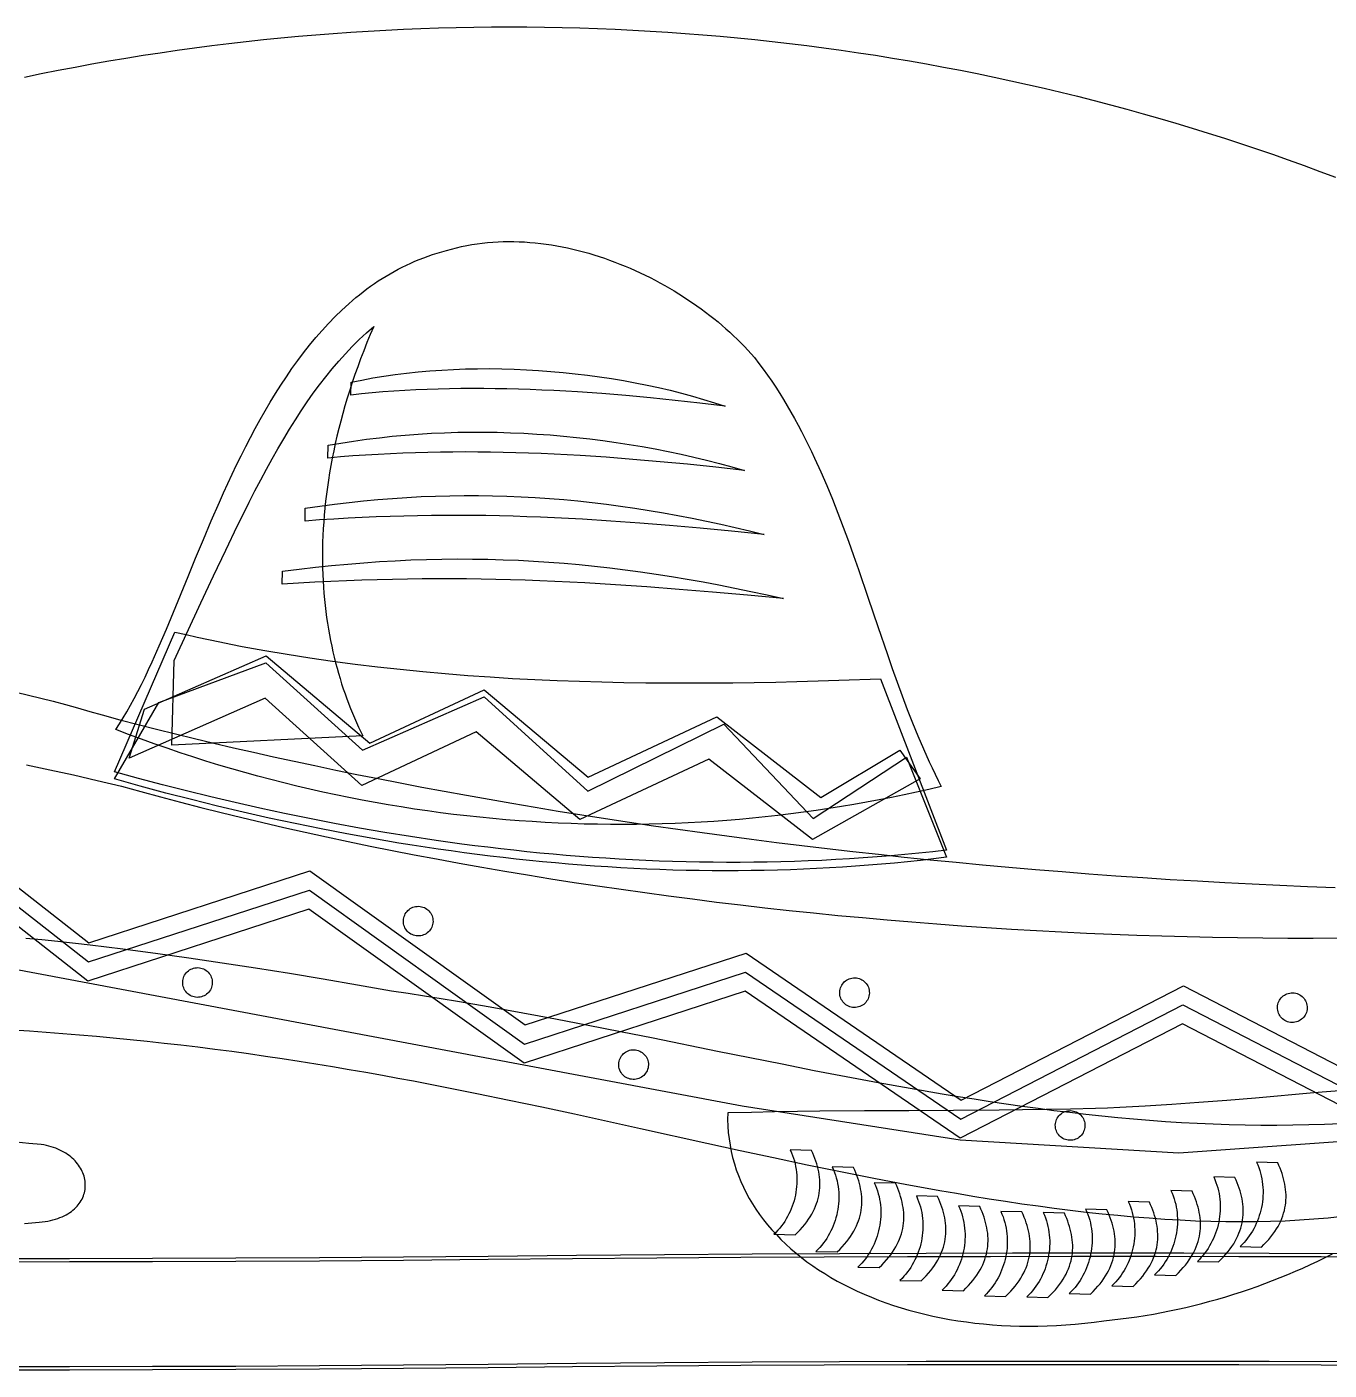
# Model space of a CAD drawing. Header units: millimetres. Extents: x 0 to 2228, y 0 to 1270.
# Drawn here: x 924 to 1437, y 740 to 1270 of the extents above; entities that cross this region are included whole.
import ezdxf

# ---------------------------------------------------------------- set-up
doc = ezdxf.new("R2010")
doc.units = ezdxf.units.MM
for name, color, linetype in [('CUT_CABINET', 1, 'Continuous'), ('DETAIL_ENGRAVE', 8, 'Continuous'), ('VINYL_ESPRESSO', 7, 'Continuous'), ('VINYL_GOLD', 2, 'Continuous'), ('VINYL_GREEN', 3, 'Continuous'), ('VINYL_RED', 1, 'Continuous')]:
    doc.layers.add(name, color=color, linetype=linetype)

msp = doc.modelspace()

# ---------------------------------------------------------------- linework, layer by layer
at = {"layer": 'CUT_CABINET'}
msp.add_lwpolyline([(922.92, 1250.19), (929.55, 1251.56), (936.2, 1252.89), (942.87, 1254.16), (949.55, 1255.39), (956.25, 1256.56), (962.96, 1257.69), (969.69, 1258.78), (976.43, 1259.81), (983.19, 1260.79), (989.97, 1261.73), (996.76, 1262.61), (1003.56, 1263.45), (1010.38, 1264.24), (1017.21, 1264.98), (1024.05, 1265.66), (1030.91, 1266.3), (1037.78, 1266.89), (1044.66, 1267.43), (1051.55, 1267.91), (1058.45, 1268.35), (1065.36, 1268.73), (1072.29, 1269.07), (1079.22, 1269.35), (1086.17, 1269.59), (1093.12, 1269.77), (1100.08, 1269.9), (1107.05, 1269.97), (1114.04, 1270), (1121.02, 1269.97), (1127.99, 1269.9), (1134.95, 1269.77), (1141.9, 1269.59), (1148.85, 1269.35), (1155.78, 1269.07), (1162.71, 1268.73), (1169.62, 1268.35), (1176.52, 1267.91), (1183.41, 1267.43), (1190.29, 1266.89), (1197.16, 1266.3), (1204.02, 1265.66), (1210.86, 1264.98), (1217.69, 1264.24), (1224.51, 1263.45), (1231.31, 1262.61), (1238.1, 1261.73), (1244.88, 1260.79), (1251.64, 1259.81), (1258.38, 1258.78), (1265.11, 1257.69), (1271.83, 1256.56), (1278.52, 1255.39), (1285.2, 1254.16), (1291.87, 1252.89), (1298.52, 1251.56), (1305.15, 1250.19), (1311.76, 1248.77), (1318.36, 1247.31), (1324.93, 1245.8), (1331.49, 1244.24), (1338.03, 1242.63), (1344.55, 1240.98), (1351.05, 1239.28), (1357.52, 1237.53), (1363.98, 1235.74), (1370.42, 1233.9), (1376.84, 1232.02), (1383.23, 1230.09), (1389.6, 1228.11), (1395.96, 1226.09), (1402.28, 1224.02), (1408.59, 1221.91), (1414.87, 1219.75), (1421.13, 1217.55), (1427.36, 1215.31), (1433.57, 1213.01), (1439.76, 1210.68)], dxfattribs=at)
at = {"layer": 'DETAIL_ENGRAVE'}
for points in [[(981.93, 1020.26), (992.5, 1042.98), (997.47, 1053.6), (1002.27, 1063.73), (1006.94, 1073.4), (1009.24, 1078.06), (1011.53, 1082.61), (1013.8, 1087.04), (1016.06, 1091.37), (1018.32, 1095.58), (1020.58, 1099.69), (1022.84, 1103.69), (1025.12, 1107.59), (1027.41, 1111.38), (1029.71, 1115.07), (1032.05, 1118.66), (1034.41, 1122.16), (1036.8, 1125.55), (1039.23, 1128.85), (1041.71, 1132.05), (1044.23, 1135.16), (1046.8, 1138.17), (1049.43, 1141.1), (1052.12, 1143.94), (1054.88, 1146.69), (1057.7, 1149.35), (1060.6, 1151.93), (1059.24, 1148.71), (1057.93, 1145.51), (1056.67, 1142.33), (1055.46, 1139.16), (1054.31, 1136.02), (1053.2, 1132.9), (1052.15, 1129.8), (1051.14, 1126.72), (1050.19, 1123.66), (1049.28, 1120.61), (1048.42, 1117.59), (1047.61, 1114.59), (1046.84, 1111.61), (1046.12, 1108.65), (1045.45, 1105.72), (1044.82, 1102.8), (1044.23, 1099.9), (1043.69, 1097.03), (1043.2, 1094.18), (1042.74, 1091.35), (1042.33, 1088.54), (1041.96, 1085.75), (1041.63, 1082.99), (1041.34, 1080.24), (1041.09, 1077.52), (1040.88, 1074.83), (1040.71, 1072.15), (1040.57, 1069.5), (1040.48, 1066.87), (1040.42, 1064.26), (1040.4, 1061.68), (1040.41, 1059.12), (1040.46, 1056.59), (1040.54, 1054.07), (1040.66, 1051.59), (1040.81, 1049.12), (1041, 1046.68), (1041.21, 1044.27), (1041.46, 1041.87), (1041.74, 1039.51), (1042.05, 1037.17), (1042.39, 1034.85), (1042.76, 1032.56), (1043.16, 1030.29), (1043.59, 1028.05), (1044.05, 1025.83), (1044.53, 1023.64), (1045.04, 1021.48), (1045.58, 1019.34), (1046.14, 1017.22), (1046.73, 1015.14), (1047.34, 1013.08), (1047.97, 1011.04), (1048.63, 1009.03), (1049.31, 1007.05), (1050.01, 1005.1), (1051.49, 1001.27), (1053.04, 997.55), (1054.67, 993.94), (1056.37, 990.45), (981.06, 986.85)], [(1051.67, 1129.87), (1055.91, 1130.76), (1060.23, 1131.57), (1064.61, 1132.3), (1069.06, 1132.95), (1073.57, 1133.51), (1078.13, 1134), (1082.75, 1134.4), (1087.4, 1134.72), (1092.1, 1134.97), (1096.83, 1135.14), (1101.58, 1135.23), (1106.36, 1135.25), (1111.16, 1135.18), (1115.97, 1135.05), (1120.79, 1134.84), (1125.62, 1134.55), (1130.44, 1134.19), (1135.26, 1133.76), (1140.06, 1133.26), (1144.84, 1132.68), (1149.61, 1132.04), (1154.34, 1131.32), (1159.05, 1130.53), (1163.71, 1129.68), (1168.34, 1128.76), (1172.91, 1127.77), (1177.43, 1126.71), (1181.9, 1125.58), (1186.3, 1124.39), (1190.64, 1123.14), (1194.9, 1121.82), (1199.08, 1120.44), (1189.22, 1121.64), (1179.43, 1122.75), (1169.7, 1123.75), (1160.05, 1124.64), (1150.48, 1125.42), (1141, 1126.08), (1136.29, 1126.36), (1131.6, 1126.61), (1126.93, 1126.83), (1122.29, 1127.01), (1117.67, 1127.16), (1113.07, 1127.28), (1108.5, 1127.36), (1103.95, 1127.4), (1099.43, 1127.41), (1094.94, 1127.38), (1090.47, 1127.31), (1086.03, 1127.2), (1081.62, 1127.05), (1077.23, 1126.86), (1072.87, 1126.64), (1068.55, 1126.37), (1064.25, 1126.05), (1059.98, 1125.7), (1055.74, 1125.3), (1051.53, 1124.86)], [(1042.66, 1105.03), (1047.66, 1105.91), (1052.69, 1106.7), (1057.75, 1107.41), (1062.83, 1108.04), (1067.93, 1108.58), (1073.05, 1109.05), (1078.19, 1109.44), (1083.35, 1109.76), (1088.53, 1109.99), (1093.71, 1110.15), (1098.91, 1110.23), (1104.11, 1110.23), (1109.32, 1110.16), (1114.53, 1110.01), (1119.75, 1109.79), (1124.96, 1109.49), (1130.18, 1109.12), (1135.39, 1108.68), (1140.59, 1108.17), (1145.79, 1107.58), (1150.97, 1106.93), (1156.15, 1106.2), (1161.31, 1105.4), (1166.45, 1104.53), (1171.57, 1103.6), (1176.68, 1102.59), (1181.76, 1101.52), (1186.82, 1100.38), (1191.85, 1099.18), (1196.86, 1097.9), (1201.83, 1096.57), (1206.78, 1095.16), (1195.44, 1096.41), (1184.35, 1097.55), (1173.47, 1098.58), (1162.79, 1099.5), (1152.29, 1100.3), (1141.94, 1100.98), (1136.82, 1101.27), (1131.73, 1101.53), (1126.67, 1101.76), (1121.63, 1101.95), (1116.62, 1102.11), (1111.63, 1102.24), (1106.66, 1102.33), (1101.7, 1102.38), (1096.76, 1102.4), (1091.82, 1102.38), (1086.9, 1102.33), (1081.98, 1102.23), (1077.06, 1102.1), (1072.15, 1101.92), (1067.23, 1101.71), (1062.31, 1101.46), (1057.38, 1101.16), (1052.44, 1100.82), (1047.49, 1100.44), (1042.53, 1100.02)], [(1033.65, 1080.19), (1039.41, 1081.05), (1045.15, 1081.82), (1050.88, 1082.51), (1056.59, 1083.12), (1062.29, 1083.66), (1067.97, 1084.11), (1073.64, 1084.49), (1079.3, 1084.79), (1084.95, 1085.01), (1090.59, 1085.15), (1096.23, 1085.22), (1101.85, 1085.22), (1107.47, 1085.13), (1113.09, 1084.97), (1118.7, 1084.74), (1124.31, 1084.44), (1129.91, 1084.06), (1135.52, 1083.61), (1141.12, 1083.08), (1146.73, 1082.48), (1152.34, 1081.82), (1157.95, 1081.08), (1163.56, 1080.27), (1169.19, 1079.39), (1174.81, 1078.44), (1180.45, 1077.42), (1186.09, 1076.33), (1191.75, 1075.18), (1197.41, 1073.96), (1203.08, 1072.67), (1208.77, 1071.31), (1214.47, 1069.89), (1201.67, 1071.17), (1189.27, 1072.34), (1177.24, 1073.4), (1165.53, 1074.35), (1154.09, 1075.18), (1142.88, 1075.88), (1137.35, 1076.18), (1131.86, 1076.45), (1126.4, 1076.69), (1120.97, 1076.9), (1115.57, 1077.07), (1110.18, 1077.2), (1104.81, 1077.3), (1099.44, 1077.37), (1094.08, 1077.4), (1088.71, 1077.39), (1083.33, 1077.35), (1077.93, 1077.26), (1072.51, 1077.14), (1067.07, 1076.98), (1061.59, 1076.78), (1056.08, 1076.54), (1050.52, 1076.27), (1044.91, 1075.95), (1039.24, 1075.59), (1033.52, 1075.18)], [(1024.64, 1055.36), (1031.16, 1056.19), (1037.62, 1056.94), (1044.01, 1057.62), (1050.36, 1058.21), (1056.65, 1058.73), (1062.89, 1059.17), (1069.09, 1059.53), (1075.25, 1059.82), (1081.38, 1060.03), (1087.48, 1060.16), (1093.55, 1060.22), (1099.6, 1060.2), (1105.63, 1060.11), (1111.64, 1059.94), (1117.65, 1059.7), (1123.65, 1059.38), (1129.65, 1058.99), (1135.65, 1058.53), (1141.65, 1057.99), (1147.67, 1057.38), (1153.7, 1056.71), (1159.75, 1055.95), (1165.82, 1055.13), (1171.92, 1054.24), (1178.05, 1053.28), (1184.22, 1052.25), (1190.42, 1051.15), (1196.67, 1049.97), (1202.96, 1048.74), (1209.31, 1047.43), (1215.71, 1046.05), (1222.17, 1044.61), (1207.89, 1045.93), (1194.19, 1047.14), (1181.01, 1048.23), (1168.27, 1049.2), (1155.89, 1050.06), (1143.83, 1050.78), (1137.88, 1051.1), (1131.99, 1051.38), (1126.14, 1051.63), (1120.32, 1051.84), (1114.52, 1052.02), (1108.74, 1052.17), (1102.97, 1052.28), (1097.19, 1052.35), (1091.4, 1052.39), (1085.59, 1052.4), (1079.76, 1052.36), (1073.88, 1052.29), (1067.96, 1052.19), (1061.99, 1052.04), (1055.95, 1051.86), (1049.84, 1051.63), (1043.65, 1051.37), (1037.37, 1051.07), (1030.99, 1050.73), (1024.51, 1050.34)]]:
    msp.add_lwpolyline(points, close=True, dxfattribs=at)
for points in [[(908.16, 784.43), (940.72, 784.46), (973.41, 784.54), (1006.23, 784.66), (1039.21, 784.85), (1072.35, 785.09), (1105.68, 785.39), (1140.57, 785.75), (1175.27, 786.04), (1209.8, 786.27), (1244.15, 786.43), (1278.34, 786.55), (1312.37, 786.61), (1346.26, 786.63), (1380.01, 786.61), (1413.63, 786.55), (1447.13, 786.46), (1513.78, 786.2), (1580.05, 785.87), (1645.99, 785.5), (1711.66, 785.12), (1777.15, 784.78), (1842.5, 784.51)], [(1826.79, 783.35), (1760.5, 783.6), (1694.7, 783.9), (1629.28, 784.23), (1564.11, 784.55), (1499.1, 784.84), (1434.11, 785.06), (1401.6, 785.13), (1369.04, 785.18), (1336.45, 785.19), (1303.78, 785.16), (1271.04, 785.1), (1238.21, 784.98), (1205.27, 784.82), (1172.21, 784.61), (1139.02, 784.34), (1105.68, 784), (1072.35, 783.7), (1039.21, 783.45), (1006.23, 783.27), (973.41, 783.15), (940.72, 783.07), (908.16, 783.04)], [(908.16, 741.82), (940.72, 741.85), (973.41, 741.93), (1006.23, 742.05), (1039.21, 742.24), (1072.35, 742.48), (1105.68, 742.78), (1140.57, 743.14), (1175.27, 743.43), (1209.8, 743.65), (1244.15, 743.82), (1278.34, 743.94), (1312.37, 744), (1346.26, 744.02), (1380.01, 744), (1413.63, 743.94), (1447.13, 743.85), (1513.78, 743.59), (1580.05, 743.26), (1645.99, 742.89), (1711.66, 742.51), (1777.15, 742.17), (1842.5, 741.9)], [(1826.79, 740.74), (1760.5, 740.98), (1694.7, 741.29), (1629.28, 741.62), (1564.11, 741.94), (1499.1, 742.23), (1434.11, 742.45), (1401.6, 742.52), (1369.04, 742.57), (1336.45, 742.58), (1303.78, 742.55), (1271.04, 742.49), (1238.21, 742.37), (1205.27, 742.21), (1172.21, 742), (1139.02, 741.72), (1105.68, 741.39), (1072.35, 741.08), (1039.21, 740.84), (1006.23, 740.66), (973.41, 740.53), (940.72, 740.46), (908.16, 740.43)]]:
    msp.add_lwpolyline(points, dxfattribs=at)
at = {"layer": 'VINYL_ESPRESSO'}
for points in [[(1224.83, 827.23), (1225.3, 826.16), (1225.73, 825.09), (1226.1, 824), (1226.42, 822.89), (1226.7, 821.78), (1226.93, 820.67), (1227.12, 819.54), (1227.26, 818.42), (1227.35, 817.29), (1227.4, 816.15), (1227.41, 815.02), (1227.37, 813.89), (1227.29, 812.76), (1227.17, 811.64), (1227.01, 810.53), (1226.81, 809.42), (1226.56, 808.32), (1226.28, 807.23), (1225.95, 806.15), (1225.59, 805.09), (1225.19, 804.04), (1224.75, 803.01), (1224.27, 802), (1223.76, 801.01), (1223.21, 800.04), (1222.62, 799.09), (1222, 798.17), (1221.34, 797.27), (1220.66, 796.4), (1219.93, 795.56), (1219.18, 794.74), (1218.39, 793.97), (1226.74, 793.75), (1227.78, 794.76), (1228.76, 795.78), (1229.67, 796.8), (1230.52, 797.83), (1231.31, 798.85), (1232.03, 799.88), (1232.7, 800.9), (1233.31, 801.93), (1233.87, 802.96), (1234.36, 804), (1234.81, 805.03), (1235.2, 806.06), (1235.53, 807.1), (1235.81, 808.14), (1236.05, 809.18), (1236.23, 810.21), (1236.36, 811.26), (1236.45, 812.3), (1236.49, 813.34), (1236.48, 814.39), (1236.43, 815.43), (1236.33, 816.48), (1236.19, 817.53), (1236.01, 818.58), (1235.79, 819.63), (1235.53, 820.68), (1235.23, 821.73), (1234.89, 822.79), (1234.52, 823.84), (1234.11, 824.9), (1233.66, 825.95), (1233.19, 827.01)], [(1408.59, 822.42), (1409.06, 821.35), (1409.48, 820.27), (1409.85, 819.18), (1410.18, 818.08), (1410.45, 816.97), (1410.69, 815.86), (1410.87, 814.73), (1411.01, 813.6), (1411.11, 812.47), (1411.16, 811.34), (1411.16, 810.21), (1411.13, 809.08), (1411.05, 807.95), (1410.93, 806.83), (1410.76, 805.71), (1410.56, 804.61), (1410.31, 803.51), (1410.03, 802.42), (1409.7, 801.34), (1409.34, 800.28), (1408.94, 799.23), (1408.5, 798.2), (1408.02, 797.19), (1407.51, 796.2), (1406.96, 795.23), (1406.37, 794.28), (1405.75, 793.35), (1405.1, 792.46), (1404.41, 791.59), (1403.69, 790.74), (1402.93, 789.93), (1402.14, 789.15), (1410.5, 788.94), (1411.53, 789.95), (1412.51, 790.97), (1413.42, 791.99), (1414.27, 793.02), (1415.06, 794.04), (1415.79, 795.07), (1416.46, 796.09), (1417.07, 797.12), (1417.62, 798.15), (1418.12, 799.18), (1418.56, 800.22), (1418.95, 801.25), (1419.28, 802.29), (1419.57, 803.32), (1419.8, 804.36), (1419.98, 805.4), (1420.12, 806.44), (1420.2, 807.49), (1420.24, 808.53), (1420.23, 809.58), (1420.18, 810.62), (1420.08, 811.67), (1419.95, 812.72), (1419.77, 813.77), (1419.54, 814.82), (1419.28, 815.87), (1418.98, 816.92), (1418.65, 817.98), (1418.27, 819.03), (1417.86, 820.09), (1417.42, 821.14), (1416.94, 822.2)], [(1241.37, 820.52), (1241.84, 819.45), (1242.27, 818.37), (1242.64, 817.28), (1242.96, 816.18), (1243.24, 815.07), (1243.47, 813.95), (1243.66, 812.83), (1243.8, 811.7), (1243.89, 810.57), (1243.94, 809.44), (1243.95, 808.31), (1243.91, 807.18), (1243.83, 806.05), (1243.71, 804.93), (1243.55, 803.81), (1243.35, 802.7), (1243.1, 801.61), (1242.82, 800.52), (1242.49, 799.44), (1242.13, 798.38), (1241.73, 797.33), (1241.29, 796.3), (1240.81, 795.29), (1240.3, 794.3), (1239.75, 793.32), (1239.16, 792.38), (1238.54, 791.45), (1237.89, 790.56), (1237.2, 789.68), (1236.47, 788.84), (1235.72, 788.03), (1234.93, 787.25), (1243.28, 787.03), (1244.32, 788.05), (1245.3, 789.07), (1246.21, 790.09), (1247.06, 791.11), (1247.85, 792.14), (1248.57, 793.16), (1249.24, 794.19), (1249.85, 795.22), (1250.41, 796.25), (1250.9, 797.28), (1251.35, 798.32), (1251.74, 799.35), (1252.07, 800.39), (1252.35, 801.42), (1252.59, 802.46), (1252.77, 803.5), (1252.9, 804.54), (1252.99, 805.59), (1253.03, 806.63), (1253.02, 807.68), (1252.97, 808.72), (1252.87, 809.77), (1252.73, 810.82), (1252.55, 811.87), (1252.33, 812.92), (1252.07, 813.97), (1251.77, 815.02), (1251.43, 816.07), (1251.06, 817.13), (1250.65, 818.18), (1250.2, 819.24), (1249.73, 820.3)], [(1391.72, 816.58), (1392.19, 815.52), (1392.61, 814.44), (1392.98, 813.35), (1393.31, 812.25), (1393.59, 811.14), (1393.82, 810.02), (1394, 808.89), (1394.14, 807.77), (1394.24, 806.64), (1394.29, 805.5), (1394.29, 804.37), (1394.26, 803.24), (1394.18, 802.11), (1394.06, 800.99), (1393.89, 799.88), (1393.69, 798.77), (1393.44, 797.67), (1393.16, 796.58), (1392.83, 795.5), (1392.47, 794.44), (1392.07, 793.39), (1391.63, 792.36), (1391.15, 791.35), (1390.64, 790.36), (1390.09, 789.39), (1389.5, 788.44), (1388.88, 787.52), (1388.23, 786.62), (1387.54, 785.75), (1386.82, 784.91), (1386.06, 784.1), (1385.27, 783.32), (1393.63, 783.1), (1394.67, 784.12), (1395.64, 785.13), (1396.55, 786.16), (1397.4, 787.18), (1398.19, 788.2), (1398.92, 789.23), (1399.59, 790.26), (1400.2, 791.28), (1400.75, 792.31), (1401.25, 793.35), (1401.69, 794.38), (1402.08, 795.41), (1402.41, 796.45), (1402.7, 797.49), (1402.93, 798.53), (1403.11, 799.57), (1403.25, 800.61), (1403.33, 801.65), (1403.37, 802.69), (1403.36, 803.74), (1403.31, 804.78), (1403.22, 805.83), (1403.08, 806.88), (1402.9, 807.93), (1402.68, 808.98), (1402.41, 810.03), (1402.11, 811.08), (1401.78, 812.14), (1401.4, 813.19), (1400.99, 814.25), (1400.55, 815.3), (1400.07, 816.36)], [(1257.93, 814.31), (1258.4, 813.25), (1258.82, 812.17), (1259.19, 811.08), (1259.52, 809.98), (1259.8, 808.87), (1260.03, 807.75), (1260.21, 806.63), (1260.35, 805.5), (1260.45, 804.37), (1260.5, 803.24), (1260.5, 802.11), (1260.47, 800.97), (1260.39, 799.85), (1260.27, 798.73), (1260.1, 797.61), (1259.9, 796.5), (1259.65, 795.4), (1259.37, 794.31), (1259.04, 793.24), (1258.68, 792.17), (1258.28, 791.13), (1257.84, 790.1), (1257.36, 789.08), (1256.85, 788.09), (1256.3, 787.12), (1255.71, 786.17), (1255.09, 785.25), (1254.44, 784.35), (1253.75, 783.48), (1253.03, 782.64), (1252.27, 781.83), (1251.48, 781.05), (1259.84, 780.83), (1260.88, 781.85), (1261.85, 782.87), (1262.76, 783.89), (1263.61, 784.91), (1264.4, 785.93), (1265.13, 786.96), (1265.8, 787.99), (1266.41, 789.02), (1266.96, 790.05), (1267.46, 791.08), (1267.9, 792.11), (1268.29, 793.15), (1268.62, 794.18), (1268.91, 795.22), (1269.14, 796.26), (1269.32, 797.3), (1269.46, 798.34), (1269.54, 799.38), (1269.58, 800.43), (1269.57, 801.47), (1269.52, 802.52), (1269.43, 803.56), (1269.29, 804.61), (1269.11, 805.66), (1268.89, 806.71), (1268.62, 807.76), (1268.32, 808.82), (1267.99, 809.87), (1267.61, 810.93), (1267.2, 811.98), (1266.76, 813.04), (1266.28, 814.09)], [(1374.86, 811.25), (1375.33, 810.19), (1375.75, 809.11), (1376.13, 808.02), (1376.45, 806.92), (1376.73, 805.81), (1376.96, 804.69), (1377.15, 803.57), (1377.29, 802.44), (1377.38, 801.31), (1377.43, 800.17), (1377.44, 799.04), (1377.4, 797.91), (1377.32, 796.79), (1377.2, 795.66), (1377.04, 794.55), (1376.83, 793.44), (1376.59, 792.34), (1376.3, 791.25), (1375.98, 790.17), (1375.62, 789.11), (1375.21, 788.06), (1374.77, 787.03), (1374.3, 786.02), (1373.78, 785.03), (1373.23, 784.06), (1372.65, 783.11), (1372.03, 782.19), (1371.37, 781.29), (1370.68, 780.42), (1369.96, 779.58), (1369.21, 778.77), (1368.42, 777.99), (1376.77, 777.77), (1377.81, 778.79), (1378.78, 779.81), (1379.7, 780.83), (1380.55, 781.85), (1381.33, 782.87), (1382.06, 783.9), (1382.73, 784.93), (1383.34, 785.95), (1383.89, 786.98), (1384.39, 788.02), (1384.83, 789.05), (1385.22, 790.08), (1385.56, 791.12), (1385.84, 792.16), (1386.07, 793.2), (1386.26, 794.24), (1386.39, 795.28), (1386.48, 796.32), (1386.51, 797.36), (1386.51, 798.41), (1386.46, 799.46), (1386.36, 800.5), (1386.22, 801.55), (1386.04, 802.6), (1385.82, 803.65), (1385.56, 804.7), (1385.26, 805.75), (1384.92, 806.81), (1384.55, 807.86), (1384.14, 808.92), (1383.69, 809.98), (1383.21, 811.03)], [(1274.51, 809.08), (1274.98, 808.02), (1275.4, 806.94), (1275.77, 805.85), (1276.1, 804.75), (1276.38, 803.64), (1276.61, 802.52), (1276.79, 801.4), (1276.93, 800.27), (1277.03, 799.14), (1277.08, 798.01), (1277.08, 796.88), (1277.05, 795.75), (1276.97, 794.62), (1276.85, 793.5), (1276.68, 792.38), (1276.48, 791.27), (1276.23, 790.17), (1275.95, 789.08), (1275.62, 788.01), (1275.26, 786.95), (1274.86, 785.9), (1274.42, 784.87), (1273.94, 783.86), (1273.43, 782.86), (1272.88, 781.89), (1272.29, 780.94), (1271.67, 780.02), (1271.02, 779.12), (1270.33, 778.25), (1269.61, 777.41), (1268.85, 776.6), (1268.06, 775.82), (1276.42, 775.6), (1277.46, 776.62), (1278.43, 777.64), (1279.34, 778.66), (1280.19, 779.68), (1280.98, 780.71), (1281.71, 781.73), (1282.38, 782.76), (1282.99, 783.79), (1283.54, 784.82), (1284.04, 785.85), (1284.48, 786.88), (1284.87, 787.92), (1285.2, 788.95), (1285.49, 789.99), (1285.72, 791.03), (1285.9, 792.07), (1286.04, 793.11), (1286.12, 794.15), (1286.16, 795.2), (1286.15, 796.24), (1286.1, 797.29), (1286.01, 798.34), (1285.87, 799.38), (1285.69, 800.43), (1285.46, 801.48), (1285.2, 802.54), (1284.9, 803.59), (1284.57, 804.64), (1284.19, 805.7), (1283.78, 806.75), (1283.34, 807.81), (1282.86, 808.87)], [(1291.12, 805.22), (1291.59, 804.15), (1292.01, 803.08), (1292.39, 801.99), (1292.71, 800.88), (1292.99, 799.77), (1293.22, 798.66), (1293.41, 797.53), (1293.55, 796.41), (1293.64, 795.28), (1293.69, 794.14), (1293.7, 793.01), (1293.66, 791.88), (1293.58, 790.75), (1293.46, 789.63), (1293.3, 788.52), (1293.09, 787.41), (1292.85, 786.31), (1292.56, 785.22), (1292.24, 784.14), (1291.88, 783.08), (1291.47, 782.03), (1291.03, 781), (1290.56, 779.99), (1290.04, 779), (1289.49, 778.03), (1288.91, 777.08), (1288.29, 776.16), (1287.63, 775.26), (1286.94, 774.39), (1286.22, 773.55), (1285.47, 772.73), (1284.68, 771.96), (1293.03, 771.74), (1294.07, 772.75), (1295.05, 773.77), (1295.96, 774.79), (1296.81, 775.82), (1297.59, 776.84), (1298.32, 777.87), (1298.99, 778.89), (1299.6, 779.92), (1300.16, 780.95), (1300.65, 781.99), (1301.1, 783.02), (1301.48, 784.05), (1301.82, 785.09), (1302.1, 786.13), (1302.34, 787.17), (1302.52, 788.2), (1302.65, 789.25), (1302.74, 790.29), (1302.78, 791.33), (1302.77, 792.38), (1302.72, 793.42), (1302.62, 794.47), (1302.48, 795.52), (1302.3, 796.57), (1302.08, 797.62), (1301.82, 798.67), (1301.52, 799.72), (1301.18, 800.78), (1300.81, 801.83), (1300.4, 802.89), (1299.95, 803.94), (1299.47, 805)], [(1358.03, 806.9), (1358.5, 805.83), (1358.92, 804.75), (1359.3, 803.66), (1359.62, 802.56), (1359.9, 801.45), (1360.13, 800.34), (1360.32, 799.21), (1360.46, 798.08), (1360.55, 796.95), (1360.6, 795.82), (1360.61, 794.69), (1360.57, 793.56), (1360.49, 792.43), (1360.37, 791.31), (1360.21, 790.19), (1360, 789.08), (1359.76, 787.99), (1359.47, 786.9), (1359.15, 785.82), (1358.78, 784.76), (1358.38, 783.71), (1357.94, 782.68), (1357.47, 781.67), (1356.95, 780.68), (1356.4, 779.7), (1355.82, 778.76), (1355.2, 777.83), (1354.54, 776.94), (1353.85, 776.07), (1353.13, 775.22), (1352.38, 774.41), (1351.59, 773.63), (1359.94, 773.41), (1360.98, 774.43), (1361.95, 775.45), (1362.87, 776.47), (1363.72, 777.5), (1364.5, 778.52), (1365.23, 779.54), (1365.9, 780.57), (1366.51, 781.6), (1367.06, 782.63), (1367.56, 783.66), (1368, 784.7), (1368.39, 785.73), (1368.73, 786.77), (1369.01, 787.8), (1369.24, 788.84), (1369.43, 789.88), (1369.56, 790.92), (1369.65, 791.97), (1369.68, 793.01), (1369.68, 794.06), (1369.63, 795.1), (1369.53, 796.15), (1369.39, 797.2), (1369.21, 798.25), (1368.99, 799.3), (1368.73, 800.35), (1368.43, 801.4), (1368.09, 802.45), (1367.72, 803.51), (1367.31, 804.56), (1366.86, 805.62), (1366.38, 806.68)], [(1307.78, 803), (1308.25, 801.93), (1308.67, 800.85), (1309.04, 799.76), (1309.37, 798.66), (1309.65, 797.55), (1309.88, 796.43), (1310.07, 795.31), (1310.21, 794.18), (1310.3, 793.05), (1310.35, 791.92), (1310.36, 790.79), (1310.32, 789.66), (1310.24, 788.53), (1310.12, 787.41), (1309.96, 786.29), (1309.75, 785.18), (1309.51, 784.08), (1309.22, 783), (1308.9, 781.92), (1308.53, 780.86), (1308.13, 779.81), (1307.69, 778.78), (1307.22, 777.77), (1306.7, 776.77), (1306.15, 775.8), (1305.57, 774.86), (1304.95, 773.93), (1304.29, 773.03), (1303.6, 772.16), (1302.88, 771.32), (1302.12, 770.51), (1301.34, 769.73), (1309.69, 769.51), (1310.73, 770.53), (1311.7, 771.55), (1312.61, 772.57), (1313.46, 773.59), (1314.25, 774.62), (1314.98, 775.64), (1315.65, 776.67), (1316.26, 777.7), (1316.81, 778.73), (1317.31, 779.76), (1317.75, 780.79), (1318.14, 781.83), (1318.48, 782.87), (1318.76, 783.9), (1318.99, 784.94), (1319.18, 785.98), (1319.31, 787.02), (1319.39, 788.07), (1319.43, 789.11), (1319.43, 790.15), (1319.37, 791.2), (1319.28, 792.25), (1319.14, 793.3), (1318.96, 794.35), (1318.74, 795.4), (1318.48, 796.45), (1318.18, 797.5), (1317.84, 798.55), (1317.47, 799.61), (1317.06, 800.66), (1316.61, 801.72), (1316.13, 802.78)], [(1324.49, 802.56), (1324.96, 801.49), (1325.38, 800.42), (1325.75, 799.32), (1326.07, 798.22), (1326.35, 797.11), (1326.58, 796), (1326.77, 794.87), (1326.91, 793.75), (1327, 792.61), (1327.06, 791.48), (1327.06, 790.35), (1327.03, 789.22), (1326.95, 788.09), (1326.82, 786.97), (1326.66, 785.85), (1326.46, 784.75), (1326.21, 783.65), (1325.93, 782.56), (1325.6, 781.48), (1325.24, 780.42), (1324.84, 779.37), (1324.4, 778.34), (1323.92, 777.33), (1323.41, 776.34), (1322.86, 775.37), (1322.27, 774.42), (1321.65, 773.49), (1321, 772.6), (1320.31, 771.73), (1319.58, 770.88), (1318.83, 770.07), (1318.04, 769.29), (1326.39, 769.08), (1327.43, 770.09), (1328.41, 771.11), (1329.32, 772.13), (1330.17, 773.16), (1330.96, 774.18), (1331.69, 775.21), (1332.35, 776.23), (1332.96, 777.26), (1333.52, 778.29), (1334.02, 779.32), (1334.46, 780.36), (1334.85, 781.39), (1335.18, 782.43), (1335.47, 783.47), (1335.7, 784.5), (1335.88, 785.54), (1336.01, 786.59), (1336.1, 787.63), (1336.14, 788.67), (1336.13, 789.72), (1336.08, 790.76), (1335.98, 791.81), (1335.84, 792.86), (1335.66, 793.91), (1335.44, 794.96), (1335.18, 796.01), (1334.88, 797.06), (1334.54, 798.12), (1334.17, 799.17), (1333.76, 800.23), (1333.32, 801.28), (1332.84, 802.34)], [(1341.24, 803.91), (1341.71, 802.84), (1342.13, 801.76), (1342.5, 800.67), (1342.83, 799.57), (1343.1, 798.46), (1343.34, 797.35), (1343.52, 796.22), (1343.66, 795.09), (1343.76, 793.96), (1343.81, 792.83), (1343.81, 791.7), (1343.78, 790.57), (1343.7, 789.44), (1343.58, 788.32), (1343.41, 787.2), (1343.21, 786.09), (1342.96, 785), (1342.68, 783.91), (1342.35, 782.83), (1341.99, 781.77), (1341.59, 780.72), (1341.15, 779.69), (1340.67, 778.68), (1340.16, 777.69), (1339.61, 776.71), (1339.02, 775.77), (1338.4, 774.84), (1337.75, 773.95), (1337.06, 773.07), (1336.34, 772.23), (1335.58, 771.42), (1334.79, 770.64), (1343.15, 770.42), (1344.19, 771.44), (1345.16, 772.46), (1346.07, 773.48), (1346.92, 774.51), (1347.71, 775.53), (1348.44, 776.55), (1349.11, 777.58), (1349.72, 778.61), (1350.27, 779.64), (1350.77, 780.67), (1351.21, 781.71), (1351.6, 782.74), (1351.93, 783.78), (1352.22, 784.81), (1352.45, 785.85), (1352.63, 786.89), (1352.77, 787.93), (1352.85, 788.98), (1352.89, 790.02), (1352.88, 791.07), (1352.83, 792.11), (1352.73, 793.16), (1352.6, 794.21), (1352.42, 795.26), (1352.19, 796.31), (1351.93, 797.36), (1351.63, 798.41), (1351.3, 799.46), (1350.92, 800.52), (1350.51, 801.57), (1350.07, 802.63), (1349.59, 803.69)]]:
    msp.add_lwpolyline(points, close=True, dxfattribs=at)
at = {"layer": 'VINYL_GOLD'}
for points in [[(958.93, 993), (960.41, 995.23), (961.88, 997.57), (963.34, 1000.02), (964.78, 1002.56), (966.21, 1005.2), (967.63, 1007.93), (969.05, 1010.74), (970.46, 1013.64), (971.86, 1016.61), (973.26, 1019.66), (976.06, 1025.97), (978.86, 1032.52), (981.69, 1039.28), (987.45, 1053.33), (990.42, 1060.55), (993.46, 1067.85), (996.58, 1075.21), (999.8, 1082.59), (1001.45, 1086.27), (1003.13, 1089.95), (1004.84, 1093.62), (1006.58, 1097.27), (1008.36, 1100.9), (1010.18, 1104.51), (1012.03, 1108.1), (1013.92, 1111.65), (1015.85, 1115.16), (1017.82, 1118.64), (1019.84, 1122.07), (1021.9, 1125.45), (1024.01, 1128.79), (1026.17, 1132.06), (1028.38, 1135.28), (1030.64, 1138.43), (1032.95, 1141.52), (1035.32, 1144.53), (1037.75, 1147.47), (1040.23, 1150.33), (1042.77, 1153.1), (1045.38, 1155.78), (1048.05, 1158.37), (1050.78, 1160.87), (1052.18, 1162.08), (1053.59, 1163.27), (1055.01, 1164.42), (1056.45, 1165.56), (1057.91, 1166.66), (1059.39, 1167.74), (1060.89, 1168.79), (1062.4, 1169.81), (1063.94, 1170.8), (1065.49, 1171.76), (1067.06, 1172.69), (1068.64, 1173.59), (1070.25, 1174.46), (1071.88, 1175.3), (1073.52, 1176.11), (1075.19, 1176.88), (1076.87, 1177.62), (1078.58, 1178.32), (1080.31, 1179), (1082.05, 1179.63), (1083.82, 1180.23), (1085.61, 1180.8), (1087.41, 1181.33), (1089.24, 1181.82), (1091.23, 1182.4), (1093.22, 1182.92), (1095.23, 1183.39), (1097.25, 1183.81), (1099.29, 1184.17), (1101.33, 1184.49), (1103.39, 1184.76), (1105.45, 1184.98), (1107.52, 1185.15), (1109.6, 1185.27), (1111.69, 1185.35), (1113.78, 1185.38), (1115.88, 1185.36), (1117.98, 1185.3), (1120.09, 1185.2), (1122.2, 1185.05), (1124.31, 1184.86), (1126.42, 1184.63), (1128.53, 1184.35), (1130.64, 1184.04), (1132.75, 1183.68), (1134.86, 1183.29), (1136.96, 1182.85), (1139.07, 1182.38), (1141.16, 1181.87), (1143.25, 1181.32), (1145.34, 1180.74), (1147.42, 1180.12), (1149.49, 1179.46), (1151.55, 1178.77), (1153.6, 1178.05), (1155.64, 1177.3), (1157.67, 1176.51), (1159.69, 1175.69), (1161.7, 1174.84), (1163.69, 1173.96), (1165.67, 1173.05), (1167.64, 1172.11), (1169.58, 1171.14), (1171.51, 1170.14), (1173.43, 1169.12), (1175.32, 1168.07), (1177.2, 1167), (1179.05, 1165.9), (1180.89, 1164.77), (1182.7, 1163.62), (1184.49, 1162.45), (1186.26, 1161.26), (1188.01, 1160.04), (1189.72, 1158.81), (1191.42, 1157.55), (1193.08, 1156.27), (1194.72, 1154.97), (1196.34, 1153.66), (1197.92, 1152.33), (1199.47, 1150.98), (1200.99, 1149.61), (1202.48, 1148.23), (1203.94, 1146.83), (1205.37, 1145.42), (1206.76, 1143.99), (1208.12, 1142.55), (1209.44, 1141.1), (1210.73, 1139.64), (1212.47, 1137.35), (1214.18, 1135.04), (1215.85, 1132.7), (1217.48, 1130.33), (1219.07, 1127.93), (1220.63, 1125.5), (1222.15, 1123.05), (1223.63, 1120.57), (1225.09, 1118.07), (1226.51, 1115.55), (1227.9, 1113), (1229.26, 1110.43), (1230.59, 1107.85), (1231.89, 1105.24), (1233.16, 1102.61), (1234.41, 1099.97), (1236.84, 1094.63), (1239.17, 1089.23), (1241.42, 1083.79), (1243.6, 1078.29), (1245.71, 1072.76), (1247.76, 1067.2), (1249.76, 1061.62), (1251.72, 1056.03), (1255.55, 1044.82), (1259.32, 1033.64), (1263.09, 1022.55), (1264.99, 1017.06), (1266.93, 1011.62), (1268.89, 1006.22), (1270.9, 1000.89), (1272.96, 995.62), (1275.08, 990.43), (1277.26, 985.32), (1279.52, 980.29), (1280.69, 977.82), (1281.87, 975.37), (1283.08, 972.94), (1284.31, 970.55), (1279.44, 969.39), (1274.55, 968.28), (1269.65, 967.21), (1264.74, 966.2), (1259.81, 965.22), (1254.87, 964.29), (1249.92, 963.41), (1244.95, 962.58), (1239.98, 961.79), (1234.99, 961.04), (1229.99, 960.35), (1224.97, 959.7), (1219.95, 959.09), (1214.92, 958.54), (1209.88, 958.03), (1204.83, 957.57), (1199.77, 957.15), (1194.7, 956.78), (1189.62, 956.46), (1184.54, 956.19), (1179.44, 955.96), (1174.34, 955.79), (1169.24, 955.66), (1164.13, 955.57), (1159.01, 955.54), (1153.88, 955.55), (1148.76, 955.62), (1143.62, 955.73), (1138.49, 955.89), (1133.34, 956.1), (1128.2, 956.35), (1123.05, 956.66), (1117.9, 957.02), (1112.75, 957.42), (1107.59, 957.87), (1102.43, 958.38), (1097.27, 958.93), (1092.11, 959.53), (1086.95, 960.18), (1081.79, 960.89), (1076.63, 961.64), (1071.48, 962.44), (1066.32, 963.29), (1061.16, 964.19), (1056.01, 965.15), (1050.85, 966.15), (1045.7, 967.2), (1040.56, 968.31), (1035.41, 969.47), (1030.27, 970.67), (1025.14, 971.93), (1020.01, 973.24), (1014.88, 974.6), (1009.76, 976.01), (1004.65, 977.48), (999.54, 978.99), (994.43, 980.56), (989.34, 982.18), (984.25, 983.85), (979.17, 985.58), (974.1, 987.35), (969.03, 989.18), (963.98, 991.06)], [(970.28, 1001.06), (1018.2, 1022.09), (1059.08, 987.59), (1104.21, 1008.69), (1145.1, 974.19), (1195.87, 997.94), (1236.83, 966.22), (1267.97, 984.9), (1276.03, 973.55), (1233.61, 949.59), (1192.65, 981.3), (1141.88, 957.56), (1100.99, 992.06), (1055.86, 970.96), (1017.76, 1005.39), (964.21, 981.71)], [(690.97, 974.1), (776.19, 930.08), (863.74, 975.15), (948.37, 908.86), (1035.48, 937.22), (1120.25, 876.5), (1207.36, 904.86), (1292.21, 846.92), (1379.76, 891.99), (1464.98, 847.97), (1552.82, 904.17), (1552.42, 889.14), (1464.58, 832.93), (1379.37, 876.95), (1291.82, 831.88), (1206.97, 889.83), (1119.86, 861.46), (1035.08, 922.19), (947.97, 893.82), (863.34, 960.12), (775.79, 915.05), (690.58, 959.07)], [(1083.99, 917.29), (1083.94, 916.69), (1083.84, 916.11), (1083.68, 915.55), (1083.47, 915.02), (1083.21, 914.52), (1082.91, 914.04), (1082.56, 913.6), (1082.17, 913.2), (1081.74, 912.83), (1081.28, 912.5), (1080.79, 912.22), (1080.28, 911.99), (1079.74, 911.81), (1079.17, 911.68), (1078.59, 911.61), (1077.99, 911.59), (1077.39, 911.64), (1076.81, 911.74), (1076.26, 911.9), (1075.73, 912.11), (1075.22, 912.37), (1074.75, 912.68), (1074.31, 913.02), (1073.9, 913.41), (1073.53, 913.84), (1073.21, 914.3), (1072.93, 914.79), (1072.7, 915.3), (1072.51, 915.85), (1072.38, 916.41), (1072.31, 916.99), (1072.3, 917.59), (1072.34, 918.19), (1072.45, 918.77), (1072.6, 919.32), (1072.82, 919.86), (1073.07, 920.36), (1073.38, 920.83), (1073.73, 921.28), (1074.12, 921.68), (1074.54, 922.05), (1075, 922.37), (1075.49, 922.65), (1076.01, 922.89), (1076.55, 923.07), (1077.11, 923.2), (1077.7, 923.27), (1078.3, 923.28), (1078.89, 923.24), (1079.47, 923.14), (1080.03, 922.98), (1080.56, 922.77), (1081.06, 922.51), (1081.54, 922.2), (1081.98, 921.85), (1082.39, 921.46), (1082.75, 921.04), (1083.08, 920.58), (1083.36, 920.09), (1083.59, 919.57), (1083.77, 919.03), (1083.9, 918.47), (1083.97, 917.88)], [(996.99, 893.1), (996.94, 892.5), (996.84, 891.92), (996.68, 891.36), (996.47, 890.83), (996.21, 890.33), (995.9, 889.85), (995.56, 889.41), (995.17, 889.01), (994.74, 888.64), (994.28, 888.32), (993.79, 888.03), (993.28, 887.8), (992.73, 887.62), (992.17, 887.49), (991.59, 887.42), (990.99, 887.4), (990.39, 887.45), (989.81, 887.55), (989.26, 887.71), (988.73, 887.92), (988.22, 888.18), (987.75, 888.49), (987.3, 888.83), (986.9, 889.22), (986.53, 889.65), (986.21, 890.11), (985.93, 890.6), (985.7, 891.11), (985.51, 891.66), (985.38, 892.22), (985.31, 892.8), (985.3, 893.4), (985.34, 894), (985.44, 894.58), (985.6, 895.13), (985.81, 895.67), (986.07, 896.17), (986.38, 896.64), (986.73, 897.09), (987.12, 897.49), (987.54, 897.86), (988, 898.18), (988.49, 898.46), (989.01, 898.7), (989.55, 898.88), (990.11, 899.01), (990.7, 899.08), (991.3, 899.1), (991.89, 899.05), (992.47, 898.95), (993.03, 898.79), (993.56, 898.58), (994.06, 898.32), (994.54, 898.01), (994.98, 897.66), (995.38, 897.27), (995.75, 896.85), (996.08, 896.39), (996.36, 895.9), (996.59, 895.38), (996.77, 894.84), (996.9, 894.28), (996.97, 893.69)], [(1255.99, 889.1), (1255.94, 888.5), (1255.84, 887.92), (1255.68, 887.37), (1255.47, 886.84), (1255.21, 886.33), (1254.9, 885.86), (1254.55, 885.42), (1254.17, 885.01), (1253.74, 884.64), (1253.28, 884.32), (1252.79, 884.04), (1252.27, 883.81), (1251.73, 883.62), (1251.17, 883.49), (1250.58, 883.42), (1249.99, 883.41), (1249.39, 883.45), (1248.81, 883.56), (1248.25, 883.71), (1247.72, 883.93), (1247.22, 884.18), (1246.74, 884.49), (1246.3, 884.84), (1245.9, 885.23), (1245.53, 885.65), (1245.21, 886.11), (1244.93, 886.6), (1244.69, 887.12), (1244.51, 887.66), (1244.38, 888.22), (1244.31, 888.81), (1244.29, 889.41), (1244.34, 890), (1244.44, 890.58), (1244.6, 891.14), (1244.81, 891.67), (1245.07, 892.17), (1245.38, 892.65), (1245.73, 893.09), (1246.11, 893.5), (1246.54, 893.86), (1247, 894.19), (1247.49, 894.47), (1248, 894.7), (1248.55, 894.88), (1249.11, 895.01), (1249.69, 895.09), (1250.29, 895.1), (1250.89, 895.05), (1251.47, 894.95), (1252.02, 894.79), (1252.56, 894.58), (1253.06, 894.32), (1253.54, 894.02), (1253.98, 893.67), (1254.38, 893.28), (1254.75, 892.85), (1255.07, 892.39), (1255.35, 891.91), (1255.59, 891.39), (1255.77, 890.85), (1255.9, 890.28), (1255.97, 889.7)], [(1428.57, 883.19), (1428.52, 882.59), (1428.42, 882.01), (1428.26, 881.46), (1428.05, 880.92), (1427.79, 880.42), (1427.48, 879.94), (1427.13, 879.5), (1426.75, 879.1), (1426.32, 878.73), (1425.86, 878.41), (1425.37, 878.13), (1424.85, 877.89), (1424.31, 877.71), (1423.75, 877.58), (1423.16, 877.51), (1422.57, 877.49), (1421.97, 877.54), (1421.39, 877.64), (1420.83, 877.8), (1420.3, 878.01), (1419.8, 878.27), (1419.32, 878.58), (1418.88, 878.93), (1418.48, 879.31), (1418.11, 879.74), (1417.79, 880.2), (1417.51, 880.69), (1417.27, 881.21), (1417.09, 881.75), (1416.96, 882.31), (1416.89, 882.9), (1416.87, 883.49), (1416.92, 884.09), (1417.02, 884.67), (1417.18, 885.23), (1417.39, 885.76), (1417.65, 886.26), (1417.96, 886.74), (1418.3, 887.18), (1418.69, 887.58), (1419.12, 887.95), (1419.58, 888.27), (1420.07, 888.55), (1420.58, 888.79), (1421.13, 888.97), (1421.69, 889.1), (1422.27, 889.17), (1422.87, 889.19), (1423.47, 889.14), (1424.05, 889.04), (1424.6, 888.88), (1425.14, 888.67), (1425.64, 888.41), (1426.11, 888.1), (1426.56, 887.75), (1426.96, 887.37), (1427.33, 886.94), (1427.65, 886.48), (1427.93, 885.99), (1428.17, 885.48), (1428.35, 884.93), (1428.48, 884.37), (1428.55, 883.79)], [(1168.88, 860.73), (1168.83, 860.14), (1168.73, 859.56), (1168.57, 859), (1168.36, 858.47), (1168.1, 857.97), (1167.79, 857.49), (1167.44, 857.05), (1167.06, 856.65), (1166.63, 856.28), (1166.17, 855.95), (1165.68, 855.67), (1165.16, 855.44), (1164.62, 855.26), (1164.06, 855.13), (1163.47, 855.06), (1162.88, 855.04), (1162.28, 855.09), (1161.7, 855.19), (1161.14, 855.35), (1160.61, 855.56), (1160.11, 855.82), (1159.63, 856.12), (1159.19, 856.47), (1158.79, 856.86), (1158.42, 857.29), (1158.1, 857.75), (1157.82, 858.24), (1157.58, 858.75), (1157.4, 859.3), (1157.27, 859.86), (1157.2, 860.44), (1157.18, 861.04), (1157.23, 861.64), (1157.33, 862.22), (1157.49, 862.77), (1157.7, 863.3), (1157.96, 863.81), (1158.27, 864.28), (1158.61, 864.72), (1159, 865.13), (1159.43, 865.5), (1159.89, 865.82), (1160.38, 866.1), (1160.89, 866.33), (1161.44, 866.52), (1162, 866.65), (1162.58, 866.72), (1163.18, 866.73), (1163.78, 866.69), (1164.36, 866.58), (1164.91, 866.43), (1165.45, 866.22), (1165.95, 865.96), (1166.43, 865.65), (1166.87, 865.3), (1167.27, 864.91), (1167.64, 864.49), (1167.96, 864.03), (1168.24, 863.54), (1168.48, 863.02), (1168.66, 862.48), (1168.79, 861.92), (1168.86, 861.33)], [(1340.98, 836.73), (1340.94, 836.13), (1340.83, 835.55), (1340.67, 834.99), (1340.46, 834.46), (1340.2, 833.96), (1339.9, 833.48), (1339.55, 833.04), (1339.16, 832.64), (1338.74, 832.27), (1338.28, 831.94), (1337.79, 831.66), (1337.27, 831.43), (1336.73, 831.25), (1336.16, 831.12), (1335.58, 831.05), (1334.98, 831.03), (1334.39, 831.08), (1333.81, 831.18), (1333.25, 831.34), (1332.72, 831.55), (1332.21, 831.81), (1331.74, 832.12), (1331.3, 832.46), (1330.89, 832.85), (1330.53, 833.28), (1330.2, 833.74), (1329.92, 834.23), (1329.69, 834.74), (1329.51, 835.29), (1329.38, 835.85), (1329.3, 836.43), (1329.29, 837.03), (1329.33, 837.63), (1329.44, 838.21), (1329.6, 838.76), (1329.81, 839.3), (1330.07, 839.8), (1330.37, 840.27), (1330.72, 840.72), (1331.11, 841.12), (1331.53, 841.49), (1331.99, 841.81), (1332.48, 842.09), (1333, 842.33), (1333.54, 842.51), (1334.11, 842.64), (1334.69, 842.71), (1335.29, 842.73), (1335.89, 842.68), (1336.46, 842.58), (1337.02, 842.42), (1337.55, 842.21), (1338.06, 841.95), (1338.53, 841.64), (1338.97, 841.29), (1339.38, 840.9), (1339.74, 840.48), (1340.07, 840.02), (1340.35, 839.53), (1340.58, 839.01), (1340.76, 838.47), (1340.89, 837.91), (1340.97, 837.32)]]:
    msp.add_lwpolyline(points, close=True, dxfattribs=at)
for points in [[(919.68, 1007.72), (924.54, 1006.56), (929.39, 1005.36), (934.23, 1004.11), (939.07, 1002.82), (943.89, 1001.49), (948.7, 1000.12), (953.51, 998.71), (960.57, 996.83), (967.75, 994.97), (975.04, 993.11), (982.45, 991.27), (989.97, 989.44), (997.6, 987.62), (1005.34, 985.81), (1013.18, 984.02), (1021.14, 982.24), (1029.19, 980.48), (1037.35, 978.74), (1045.61, 977.01), (1053.96, 975.3), (1062.42, 973.61), (1070.97, 971.94), (1079.61, 970.29), (1088.35, 968.66), (1097.18, 967.05), (1106.09, 965.47), (1115.1, 963.91), (1124.19, 962.37), (1133.36, 960.86), (1142.62, 959.37), (1151.96, 957.91), (1161.37, 956.48), (1170.87, 955.07), (1180.44, 953.69), (1190.08, 952.35), (1199.8, 951.03), (1209.59, 949.74), (1219.44, 948.48), (1229.37, 947.26), (1239.36, 946.07), (1249.42, 944.91), (1259.54, 943.79), (1269.72, 942.7), (1279.96, 941.65), (1290.26, 940.63), (1300.61, 939.66), (1311.02, 938.72), (1321.48, 937.82), (1331.99, 936.95), (1342.56, 936.13), (1353.17, 935.35), (1363.83, 934.62), (1374.53, 933.92), (1385.28, 933.27), (1396.06, 932.66), (1406.89, 932.1), (1417.76, 931.58), (1428.66, 931.11), (1439.6, 930.69)], [(1442.31, 800.94), (1436.78, 800.37), (1431.19, 799.88), (1425.54, 799.5), (1419.84, 799.2), (1414.08, 799), (1408.27, 798.88), (1402.41, 798.84), (1396.51, 798.89), (1390.55, 799.02), (1384.55, 799.22), (1378.51, 799.5), (1372.43, 799.86), (1366.31, 800.28), (1360.15, 800.77), (1353.95, 801.33), (1347.71, 801.95), (1341.45, 802.63), (1335.15, 803.37), (1328.82, 804.17), (1322.47, 805.02), (1316.08, 805.92), (1309.67, 806.87), (1303.24, 807.87), (1296.79, 808.91), (1290.32, 810), (1283.82, 811.13), (1277.32, 812.29), (1270.79, 813.49), (1257.71, 815.98), (1244.58, 818.59), (1231.43, 821.29), (1218.26, 824.07), (1205.09, 826.91), (1191.94, 829.78), (1165.72, 835.57), (1139.71, 841.29), (1126.82, 844.07), (1114.02, 846.78), (1101.32, 849.4), (1088.75, 851.91), (1076.31, 854.29), (1070.14, 855.42), (1064.01, 856.52), (1057.5, 857.71), (1050.96, 858.87), (1044.39, 860), (1037.81, 861.09), (1031.2, 862.14), (1024.58, 863.16), (1017.94, 864.14), (1011.29, 865.08), (1004.64, 865.99), (997.97, 866.86), (991.3, 867.69), (984.63, 868.49), (977.95, 869.25), (971.28, 869.97), (964.62, 870.66), (957.96, 871.31), (951.32, 871.92), (944.68, 872.5), (938.06, 873.03), (931.46, 873.54), (924.88, 874), (918.32, 874.43)], [(1442.93, 850.68), (1431.24, 849.69), (1408.2, 847.71), (1396.94, 846.78), (1385.91, 845.91), (1375.17, 845.13), (1364.75, 844.47), (1359.67, 844.19), (1354.7, 843.95), (1349.82, 843.74), (1345.06, 843.58), (1335.26, 843.35), (1325.68, 843.17), (1316.32, 843.03), (1307.13, 842.92), (1289.16, 842.79), (1271.56, 842.72), (1254.08, 842.65), (1236.51, 842.51), (1227.61, 842.4), (1218.6, 842.25), (1209.46, 842.05), (1200.14, 841.81), (1200.12, 839.21), (1200.21, 836.64), (1200.39, 834.1), (1200.68, 831.58), (1201.06, 829.09), (1201.53, 826.64), (1202.1, 824.21), (1202.77, 821.82), (1203.53, 819.45), (1204.37, 817.12), (1205.31, 814.82), (1206.34, 812.56), (1207.45, 810.33), (1208.65, 808.14), (1209.93, 805.98), (1211.29, 803.86), (1212.74, 801.78), (1214.27, 799.73), (1215.87, 797.73), (1217.56, 795.76), (1219.32, 793.84), (1221.15, 791.95), (1223.06, 790.11), (1225.04, 788.31), (1227.09, 786.56), (1229.21, 784.85), (1231.4, 783.18), (1233.66, 781.56), (1235.98, 779.99), (1238.37, 778.46), (1240.82, 776.98), (1243.33, 775.55), (1245.9, 774.17), (1248.54, 772.84), (1251.22, 771.56), (1253.97, 770.33), (1256.77, 769.16), (1259.63, 768.04), (1262.53, 766.97), (1265.49, 765.95), (1268.5, 765), (1271.56, 764.09), (1274.66, 763.25), (1277.81, 762.46), (1281.01, 761.73), (1284.25, 761.06), (1287.53, 760.45), (1290.85, 759.9), (1294.21, 759.41), (1297.61, 758.98), (1301.04, 758.62), (1304.51, 758.32), (1308.02, 758.08), (1311.56, 757.91), (1315.13, 757.8), (1318.72, 757.76), (1322.35, 757.79), (1326.01, 757.88), (1329.69, 758.04), (1333.4, 758.28), (1337.13, 758.58), (1340.88, 758.95), (1344.65, 759.4), (1348.44, 759.91), (1351.71, 760.24), (1354.97, 760.62), (1358.23, 761.03), (1361.47, 761.49), (1364.71, 762), (1367.94, 762.55), (1371.16, 763.14), (1374.36, 763.77), (1377.56, 764.45), (1380.75, 765.17), (1383.92, 765.93), (1387.08, 766.73), (1390.23, 767.57), (1393.37, 768.45), (1396.49, 769.37), (1399.6, 770.33), (1402.7, 771.33), (1405.78, 772.37), (1408.85, 773.44), (1411.9, 774.56), (1414.93, 775.71), (1417.95, 776.9), (1420.95, 778.12), (1423.93, 779.39), (1426.9, 780.69), (1429.84, 782.02), (1432.77, 783.39), (1435.68, 784.8), (1438.57, 786.24)], [(922.91, 798.19), (925.86, 798.46), (928.77, 798.76), (929.93, 798.88), (931.04, 799.03), (932.12, 799.21), (933.16, 799.42), (934.16, 799.66), (935.12, 799.93), (936.04, 800.23), (936.93, 800.55), (937.77, 800.9), (938.58, 801.28), (939.35, 801.67), (940.08, 802.09), (940.77, 802.53), (941.42, 802.99), (942.04, 803.47), (942.62, 803.97), (943.16, 804.49), (943.66, 805.02), (944.13, 805.57), (944.56, 806.13), (944.95, 806.71), (945.31, 807.29), (945.63, 807.89), (945.92, 808.5), (946.17, 809.12), (946.38, 809.74), (946.56, 810.38), (946.7, 811.02), (946.81, 811.66), (946.88, 812.31), (946.92, 812.96), (946.92, 813.61), (946.88, 814.27), (946.82, 814.92), (946.72, 815.57), (946.58, 816.22), (946.41, 816.87), (946.21, 817.51), (945.97, 818.15), (945.7, 818.78), (945.39, 819.4), (945.06, 820.02), (944.69, 820.63), (944.28, 821.22), (943.85, 821.81), (943.38, 822.38), (942.88, 822.94), (942.34, 823.48), (941.78, 824.01), (941.18, 824.52), (940.55, 825.02), (939.89, 825.49), (939.2, 825.95), (938.48, 826.39), (937.72, 826.8), (936.94, 827.19), (936.12, 827.56), (935.28, 827.91), (934.4, 828.22), (933.5, 828.51), (932.56, 828.78), (931.59, 829.01), (930.6, 829.22), (929.57, 829.39), (924.62, 829.81), (919.67, 830.3)]]:
    msp.add_lwpolyline(points, dxfattribs=at)
at = {"layer": 'VINYL_GREEN'}
for points in [[(975.92, 1003.7), (1018.12, 1019.31), (1056.23, 984.88), (1104.14, 1005.91), (1144.96, 968.62), (1198.58, 995.08), (1233.83, 957.94), (1270.68, 982.05), (1286.36, 942.63), (1281.25, 942), (1276.14, 941.41), (1271.02, 940.87), (1265.9, 940.36), (1260.78, 939.89), (1255.65, 939.46), (1250.52, 939.07), (1245.39, 938.72), (1240.26, 938.41), (1235.13, 938.14), (1229.99, 937.9), (1224.86, 937.7), (1219.72, 937.55), (1214.58, 937.42), (1209.44, 937.34), (1204.3, 937.29), (1199.15, 937.28), (1194.01, 937.31), (1188.86, 937.37), (1183.72, 937.47), (1178.57, 937.6), (1173.42, 937.77), (1168.28, 937.98), (1163.13, 938.22), (1157.98, 938.49), (1152.83, 938.8), (1147.68, 939.15), (1142.54, 939.52), (1137.39, 939.93), (1132.24, 940.38), (1127.1, 940.86), (1121.95, 941.37), (1116.81, 941.91), (1111.67, 942.48), (1106.52, 943.09), (1101.38, 943.73), (1096.24, 944.4), (1091.1, 945.1), (1085.97, 945.84), (1080.83, 946.6), (1075.7, 947.39), (1070.57, 948.22), (1060.31, 949.96), (1050.07, 951.82), (1039.83, 953.79), (1029.6, 955.88), (1019.39, 958.08), (1009.19, 960.39), (999, 962.8), (988.83, 965.33), (978.68, 967.95), (968.54, 970.68), (958.42, 973.51)], [(690.78, 966.59), (775.99, 922.56), (863.54, 967.63), (948.17, 901.34), (1035.28, 929.7), (1120.06, 868.98), (1207.17, 897.34), (1292.02, 839.4), (1379.57, 884.47), (1464.78, 840.45), (1552.62, 896.66), (1551.74, 863.25), (1464.56, 832.1), (1378.03, 826), (1291.8, 831.05), (1205.78, 844.44), (1119.84, 860.63), (1033.9, 876.81), (947.95, 892.99), (862.01, 909.17), (775.77, 914.21), (689.1, 902.55)]]:
    msp.add_lwpolyline(points, close=True, dxfattribs=at)
at = {"layer": 'VINYL_RED'}
msp.add_lwpolyline([(982.22, 1031.39), (986.64, 1030.38), (991.06, 1029.4), (995.48, 1028.45), (999.91, 1027.53), (1004.34, 1026.64), (1008.78, 1025.78), (1017.66, 1024.16), (1026.55, 1022.65), (1035.44, 1021.25), (1044.34, 1019.96), (1053.24, 1018.78), (1062.14, 1017.7), (1071.03, 1016.72), (1079.92, 1015.83), (1088.8, 1015.04), (1097.67, 1014.33), (1106.52, 1013.71), (1115.35, 1013.16), (1124.17, 1012.7), (1132.96, 1012.31), (1141.73, 1011.99), (1150.47, 1011.74), (1159.18, 1011.55), (1167.85, 1011.42), (1176.49, 1011.35), (1185.09, 1011.33), (1193.65, 1011.36), (1202.17, 1011.44), (1210.64, 1011.55), (1219.06, 1011.71), (1227.43, 1011.91), (1235.75, 1012.13), (1244.01, 1012.39), (1260.34, 1012.96), (1286.44, 945.42), (1280.94, 944.8), (1275.45, 944.23), (1269.97, 943.7), (1264.5, 943.21), (1259.05, 942.77), (1253.6, 942.37), (1248.16, 942.01), (1242.73, 941.69), (1237.31, 941.41), (1231.9, 941.18), (1226.51, 940.98), (1221.12, 940.83), (1215.74, 940.71), (1210.38, 940.63), (1205.02, 940.59), (1199.68, 940.59), (1194.35, 940.63), (1189.03, 940.7), (1183.72, 940.81), (1178.42, 940.96), (1173.13, 941.14), (1167.86, 941.35), (1162.6, 941.61), (1157.35, 941.89), (1152.11, 942.21), (1146.88, 942.56), (1141.67, 942.95), (1136.47, 943.37), (1131.28, 943.82), (1126.1, 944.3), (1120.94, 944.81), (1115.79, 945.36), (1110.65, 945.93), (1105.53, 946.54), (1100.42, 947.17), (1095.32, 947.83), (1085.16, 949.24), (1075.06, 950.76), (1065.02, 952.39), (1055.03, 954.12), (1045.1, 955.95), (1035.23, 957.87), (1025.42, 959.89), (1015.67, 961.99), (1005.98, 964.19), (996.36, 966.46), (986.79, 968.81), (977.29, 971.23), (967.86, 973.73), (958.49, 976.29)], close=True, dxfattribs=at)
for points in [[(923.79, 979.07), (932.93, 977.14), (942.2, 975.1), (951.6, 972.93), (961.13, 970.65), (968.82, 968.51), (976.61, 966.39), (984.49, 964.31), (992.46, 962.26), (1000.51, 960.24), (1008.65, 958.26), (1016.88, 956.3), (1025.18, 954.39), (1033.56, 952.5), (1042.02, 950.65), (1050.56, 948.84), (1059.16, 947.06), (1067.84, 945.31), (1076.59, 943.61), (1085.4, 941.94), (1094.28, 940.31), (1103.23, 938.71), (1112.23, 937.16), (1121.29, 935.64), (1130.41, 934.16), (1139.59, 932.73), (1148.82, 931.33), (1158.1, 929.98), (1167.43, 928.67), (1176.81, 927.4), (1186.23, 926.17), (1195.7, 924.98), (1205.21, 923.84), (1214.76, 922.74), (1224.35, 921.69), (1233.97, 920.68), (1243.62, 919.72), (1253.31, 918.81), (1263.03, 917.94), (1272.77, 917.11), (1282.55, 916.34), (1292.34, 915.61), (1302.16, 914.94), (1312, 914.31), (1321.85, 913.73), (1331.72, 913.2), (1341.61, 912.72), (1351.51, 912.29), (1361.41, 911.92), (1371.33, 911.59), (1381.25, 911.32), (1391.18, 911.1), (1401.11, 910.94), (1411.04, 910.83), (1420.97, 910.77), (1430.89, 910.77), (1440.81, 910.83)], [(1441.72, 837.56), (1435.44, 837.28), (1429.16, 837.07), (1422.89, 836.94), (1416.61, 836.88), (1410.34, 836.89), (1404.06, 836.98), (1397.79, 837.13), (1391.52, 837.35), (1385.25, 837.63), (1378.97, 837.97), (1372.7, 838.38), (1366.42, 838.84), (1360.15, 839.36), (1353.88, 839.93), (1347.6, 840.56), (1341.32, 841.23), (1335.04, 841.95), (1328.76, 842.72), (1322.48, 843.54), (1316.19, 844.4), (1309.91, 845.29), (1303.62, 846.23), (1297.33, 847.2), (1291.03, 848.21), (1284.74, 849.25), (1272.13, 851.41), (1259.52, 853.69), (1246.89, 856.05), (1234.24, 858.49), (1221.57, 860.99), (1196.18, 866.11), (1170.7, 871.26), (1157.92, 873.82), (1145.12, 876.35), (1132.29, 878.82), (1119.43, 881.22), (1106.54, 883.54), (1093.62, 885.77), (1087.14, 886.83), (1080.66, 887.87), (1074.17, 888.88), (1067.67, 889.85), (1054.18, 892.25), (1040.74, 894.57), (1027.36, 896.79), (1014.05, 898.91), (1000.82, 900.93), (987.67, 902.85), (974.62, 904.65), (961.67, 906.34), (948.82, 907.91), (936.08, 909.35), (929.76, 910.02), (923.47, 910.66)]]:
    msp.add_lwpolyline(points, dxfattribs=at)

doc.saveas('drawing.dxf')
